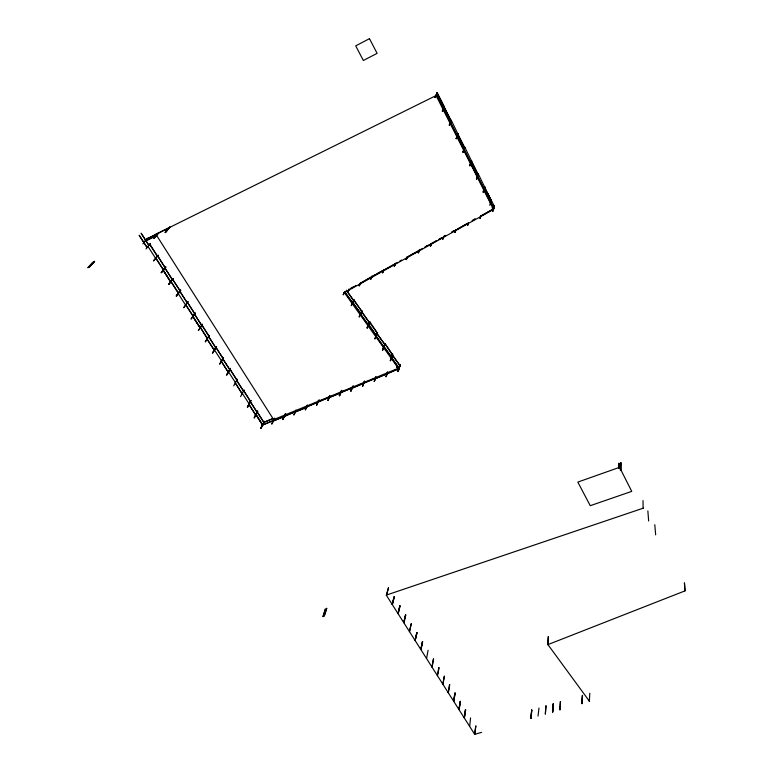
<?xml version="1.0" encoding="UTF-8"?>
<svg xmlns="http://www.w3.org/2000/svg" width="773" height="773" viewBox="0 0 773 773"><rect width="100%" height="100%" fill="white"/><g stroke="black" fill="none" stroke-linecap="round" stroke-linejoin="round"><path stroke-width="1.16" d="M620.332 463.133L620.458 470.535L620.767 462.534L620.758 469.675M620.796 470.419L620.767 462.534M618.999 463.327L618.97 468.254L618.98 463.5M618.912 468.119L618.912 463.356M589.326 701.43L589.799 693.207M581.885 703.556L582.427 695.323L582.108 703.498M581.982 703.72L582.523 695.497M560.512 701.633L559.903 710.029L560.29 701.7M552.511 711.943L553.275 703.72L552.821 712.049M552.598 712.107L553.275 703.72M546.067 705.797L545.342 714.184L545.854 705.855M684.849 590.901L684.443 582.832L685.1 590.833L547.699 644.692L548.212 636.623M589.635 701.536L547.931 644.614L548.434 636.556M538.984 708.029L538.018 716.078M531.128 718.243L531.747 709.923L530.809 718.136M530.916 718.301L531.747 709.923M481.627 732.369L474.69 734.35L475.733 726.05M475.936 725.992L474.583 734.186M470.573 717.895L469.694 726.098M465.375 709.672L464.244 717.904L465.588 709.604M464.447 717.837L465.675 709.769M460.138 701.382L458.959 709.585L460.35 701.324M459.172 709.517L460.447 701.488M454.862 693.033L453.635 701.198L455.075 692.975M453.848 701.14L455.171 693.139M449.548 684.627L448.272 692.753L449.76 684.569M444.195 676.153L442.871 684.24L444.514 676.259M438.793 667.611L437.421 675.67L439.112 667.717M433.363 659.011L431.943 667.022M432.146 666.954L433.566 658.944M426.619 658.248L428.087 650.277M422.358 641.6L420.841 649.533L422.57 641.532M421.043 649.465L422.667 641.706M417.043 632.797L415.149 640.575L416.724 632.681M416.937 632.614L415.033 640.402M411.11 623.811L409.487 631.657L411.323 623.743M405.458 614.873L403.786 622.68L405.67 614.796M403.999 622.613L405.777 614.97M399.767 605.848L398.027 613.617L399.97 605.781M398.24 613.549L400.076 605.955M492.807 211.348L494.449 205.782M492.942 210.981L494.266 205.695L492.681 211.087M394.017 596.766L392.23 604.486L394.23 596.698M392.442 604.418L394.336 596.872M489.773 205.328L491.261 199.714M388.461 587.557L386.403 595.307L388.577 587.741M487.125 195.327L493.85 208.536M487.686 193.25L494.391 206.352M480.932 216.15L480.11 218.43L480.535 216.054M480.11 218.43L480.787 215.909M484.632 187.501L491.28 200.709L484.652 187.433M483.463 192.168L484.874 187.047M484.188 189.598L477.443 176.225M484.855 187.501L478.197 173.732L476.835 179.007M483.067 192.023L484.613 187.172M483.193 192.293L484.748 186.786M468.013 223.039L467.549 225.436L468.264 222.895M467.549 225.436L468.409 223.136M476.555 179.133L478.197 173.732M477.588 176.717L470.709 163.18M478.197 174.708L464.853 147.257L462.921 152.165L464.573 147.392M476.429 178.872L477.917 173.867M455.954 230.103L455.046 232.412L455.558 230.006M455.046 232.412L455.809 229.861M470.902 163.267L464.138 149.527M324.196 615.878L326.621 608.361M469.694 165.577L471.54 160.562L470.1 165.722M324.312 616.052L326.824 608.293M469.82 165.847L471.656 160.823M471.414 161.238L478.11 174.737M322.998 616.574L325.423 608.911L323.066 616.545M442.707 239.292L443.518 236.722M442.958 239.157L443.654 236.963M399.96 364.943L398.008 371.523L400.327 365.03M399.97 364.943L398.24 371.398M398.008 371.523L400.182 364.817M399.293 368.566L391.505 357.59L399.293 368.566L387.167 373.465M387.408 372.18L386.065 376.673L387.64 372.084M386.065 376.673L387.766 372.296M390.23 360.566L392.636 354.15L390.607 360.653M390.375 360.778L392.636 354.15M430.29 245.882L431.044 243.669M430.435 246.114L431.295 243.534M463.056 152.436L464.853 147.257M464.167 150.117L457.239 136.28M376.026 377.137L374.258 381.514L375.668 377.011M374.258 381.514L375.91 376.915M382.896 349.937L385.002 343.502L382.509 349.84M418.406 252.5L419.217 250.268M384.925 344.516L376.944 333.675M418.976 250.413L418.319 252.868L419.536 249.524M418.319 252.868L419.468 250.201M382.664 350.063L385.002 343.502M458.157 134.502L451.268 120.259L449.306 125.207L450.988 120.395M456.08 138.609L458.08 133.826L456.205 138.889M456.341 138.493L458.08 133.826M364.383 381.93L362.547 386.316L364.025 381.804M362.547 386.316L364.566 380.944M363.793 383.022L375.736 378.181L352.092 388.114M407.352 257.225L406.269 259.602L407.207 256.994M406.269 259.602L407.12 257.351M407.284 257.167L419.507 250.278L407.255 257.013M374.837 338.748L377.408 332.487M374.982 338.961L377.562 332.699M406.125 259.361L406.965 257.129M353.242 385.611L350.923 391.099L352.469 386.568M352.701 386.471L350.797 390.867M350.923 391.099L352.604 386.78M394.201 265.999L395.708 263.284L394.365 266.231L394.955 264.124M394.365 266.231L395.196 263.989M449.306 125.207L451.268 120.259M450.475 122.405L457.374 136.415M449.577 125.071L451.403 120.54M341.579 390.413L339.395 395.824L341.009 391.283M339.618 395.718L341.792 390.326L339.27 395.602M367.001 327.849L369.649 321.665L367.378 327.945M367.146 328.071L369.649 321.665M360.44 314.051L368.47 325.22M383.949 269.845L382.558 272.821L383.572 269.748M382.558 272.821L383.727 269.97M329.627 395.989L327.955 400.54L329.858 395.892M327.955 400.54L329.984 396.114M318.128 402.095L306.63 406.898L329.549 397.177M359.126 316.766L361.861 310.669M359.281 316.988L362.025 310.891M443.663 108.993L436.542 94.75L493.86 208.468M444.427 107.225L437.247 93.079M319.152 399.67L316.601 405.197L318.341 400.636M316.601 405.197L318.563 400.54M370.702 279.101L371.929 276.241M370.866 279.333L372.171 276.116M442.195 111.109L444.359 106.558L442.61 111.244M444.359 106.558L442.591 111.244M444.175 107.167L451.142 121.206M359.918 283.681L359.232 285.826L360.305 283.778M351.164 305.693L353.986 299.682M307.47 405.381L305.325 409.835L307.123 405.255M305.325 409.835L307.354 405.168M353.928 300.021L351.386 305.557M296.146 410.395L293.943 414.859L295.798 410.279M293.943 414.859L296.02 410.183M349.29 289.199L347.744 292.233L348.913 289.102M347.744 292.233L349.077 289.324M343.985 292.561L343.251 294.716L344.806 291.682M435.015 97.572L437.132 92.866L444.456 107.167M435.576 97.292L437.412 92.731L435.151 97.147M343.251 294.716L344.661 291.46M434.88 97.282L437.412 92.731M285.566 413.478L282.841 419.42L285.691 413.681M282.841 419.42L285.479 413.768M274.734 418.203L271.806 423.942L274.154 418.937M271.806 423.942L274.521 418.29M260.81 428.087L264.269 421.391L261.158 428.213M260.936 428.3L264.269 421.391M257.438 411.13L254.249 417.884L257.796 411.255M254.249 417.884L257.66 411.043M257.119 412.231L250.249 401.496M247.321 407.091L250.925 400.52L247.669 407.207M247.447 407.303L250.925 400.52M240.596 396.636L244.162 389.921M243.601 391.099L236.538 380.219L243.553 391.186M237.321 379.224L233.678 385.862M226.933 374.915L230.431 368.441L226.566 374.789M226.711 375.011L230.431 368.441M219.658 364.064L223.455 357.57M219.88 363.967L223.581 357.783M216.585 346.816L212.575 353.029L216.227 346.7M212.575 353.029L216.45 346.604M205.28 341.656L209.367 335.53M205.405 341.888L209.145 335.627M198.564 330.342L202.381 324.167M198.342 330.448L202.526 324.399M195.327 313.142L191.057 319.104L195.183 312.91M188.081 301.789L183.945 307.577M183.723 307.673L187.926 301.567M185.559 304.572L193.086 316.157L185.636 304.533M176.534 296.03L180.747 290.329M176.167 295.904L180.602 290.097L176.515 296.03M176.302 296.127L180.602 290.097M168.698 284.271L173.229 278.551L168.843 284.503M168.91 284.174L173.229 278.551M161.132 272.531L165.751 266.898L161.499 272.656M161.277 272.763L165.905 267.139M155.692 257.979L163.489 269.99L155.769 257.95M153.527 260.685L158.243 255.138L153.672 260.926M169.809 227.02L165.296 232.596L169.818 227.011M165.296 232.596L166.997 230.741M169.587 227.523L146.483 239.224L156.919 234.161M165.132 232.354L167.364 229.736M158.639 232.876L154.02 238.49M145.991 248.964L150.445 243.389M153.866 238.248L158.562 233.224M142.879 243.882L147.585 238.219M144.657 241.437L156.127 235.765M139.179 235.388L147.141 247.631L139.314 235.282M148.996 245.476L141.13 233.195L148.918 245.514M87.9 267.622L93.021 262.182L88.083 267.738M89.253 266.753L94.499 261.245L89.629 266.878M89.407 266.985L94.654 261.477M353.763 300.774L346.43 290.281M352.73 302.523L360.865 313.819L352.807 302.475M361.484 311.567L369.523 322.747L361.561 311.529M361.793 311.461L353.763 299.808M369.813 321.887L377.427 333.25M369.426 322.244L377.456 333.173M368.576 325.095L360.469 313.964M492.208 207.821L494.256 206.729L492.266 207.908M351.019 288.242L353.058 287.16M373.079 275.922L375.147 274.821M377.118 273.71L382.084 270.946M425.565 246.655L427.624 245.514M445.77 235.398L443.605 236.557L445.741 235.465M451.963 231.89L454.128 230.731M472.255 220.556L475.279 218.914L472.313 220.634M351.077 288.319L355.938 285.595M360.382 283.247L372.122 276.396M373.137 276L384.026 269.903M384.616 269.709L394.694 264.134L384.664 269.787M395.544 263.496L397.554 262.366M399.573 261.245L401.583 260.105M420.415 249.602L422.464 248.442M424.522 247.302L429.653 244.442M431.305 243.64L436.552 240.751L431.353 243.727M452.012 231.968L454.099 230.789M457.751 228.895L466.534 223.928M493.667 208.845L480.767 216.034L493.725 208.855M360.431 283.324L372.248 276.666M456.824 229.523L467.539 223.523M376.403 335.753L368.557 324.554L376.48 335.714M376.113 336.013L383.91 347.145L376.036 336.062M385.157 343.714L392.597 354.971M383.881 346.584L391.795 357.455L383.891 346.575M392.626 354.884L384.78 343.627M399.177 368.537L387.341 373.774M437.557 93.011L436.861 93.002M158.127 233.311L146.532 239.157M165.693 230.818L167.857 229.707M144.609 241.36L156.194 235.697M149.672 244.22L157.431 256.336M444.195 107.109L451.248 121.11M443.316 108.983L450.514 122.926M164.794 267.873L172.418 279.778L164.852 267.796M170.756 281.99L163.084 270.019L170.678 282.029M172.505 279.227L180.167 290.919L172.563 279.15M178.486 293.199L170.901 281.372M179.674 291.092L187.221 302.716M187.163 302.794L179.732 291.025M185.559 305.045L178.032 293.315M194.757 313.732L187.279 302.166L194.767 313.722M192.651 316.283L200.043 327.81M201.695 324.873L208.981 336.255M201.637 325.423L194.332 313.848L201.714 325.385M207.493 338.642L200.226 327.143M490.671 202.787L483.985 189.53M206.98 338.912L214.314 350.217L206.932 338.989M207.425 338.68L200.149 327.172M223.02 358.479L215.831 347.232L223.068 358.392M221.107 361.107L228.257 372.248L221.155 361.03M221.571 360.875L214.305 349.686M229.842 369.62L222.614 358.614L229.794 369.697M236.944 380.055L229.9 369.05L236.896 380.142M235.436 382.635L228.364 371.591M243.563 390.568L250.52 401.448L243.64 390.539M242.162 393.138L249.196 403.96M242.133 393.708L235.185 382.732L242.084 393.795M396.81 367.281L400.172 365.919L392.384 355.058L400.163 365.909L396.858 367.359M263.912 422.261L272.782 418.589M272.83 418.666L263.844 422.425L257.042 411.777L263.912 422.406M329.588 397.09L318.089 401.921M340.748 392.5L352.498 387.737L329.211 397.554M273.768 420.396L262.569 424.986L255.815 414.289L262.656 424.976M284.464 416.106L295.75 411.458L284.483 416.444M352.053 388.201L363.899 383.244M387.321 373.61L375.369 378.625M329.172 397.631L340.883 392.829M387.37 373.688L375.34 378.712M273.275 421.063L284.483 416.289M295.334 411.99L306.707 407.313M273.236 420.995L284.532 416.357M295.286 411.922L306.746 407.226M643.088 508.228L643.039 500.604M474.69 734.35L386.287 595.123L643.339 508.141M647.861 510.943L648.653 520.992M654.789 524.703L655.659 534.858M353.783 300.156L361.87 311.422M346.352 290.319L353.841 300.736M376.982 333.588L384.896 344.603M344.594 291.711L352.788 303.103L344.555 291.788M147.885 246.297L155.692 258.491M163.084 270.019L170.746 281.952M192.709 316.205L200.101 327.733M192.699 316.205L200.12 327.781M201.743 324.786L209.058 336.226M149.73 244.152L157.499 256.298M250.172 401.525L257.08 412.318M170.823 281.401L178.428 293.276M255.737 414.318L262.607 425.063L273.729 420.328M431.44 243.775L430.677 245.978L431.45 243.775M464.853 148.136L457.935 134.405L464.853 148.136M360.508 282.937L359.232 285.817L360.508 282.957M248.809 404.134L255.66 414.985L248.809 404.134M157.566 255.728L165.18 267.806L157.557 255.728M441.731 237.862L438.552 239.591L441.741 237.862M493.541 209.425L344.381 292.638L398.317 368.286L273.661 419.642L155.866 234.248L436.088 95.572L493.541 209.425M369.475 38.65L355.706 45.868L363.358 60.487L377.098 53.366L369.475 38.65M208.623 336.458L215.802 347.831L208.546 336.487M619.569 467.317L577.827 482.101L590.253 505.697L631.744 491.367L619.569 467.317M620.651 472.516L620.651 472.516"/></g></svg>
